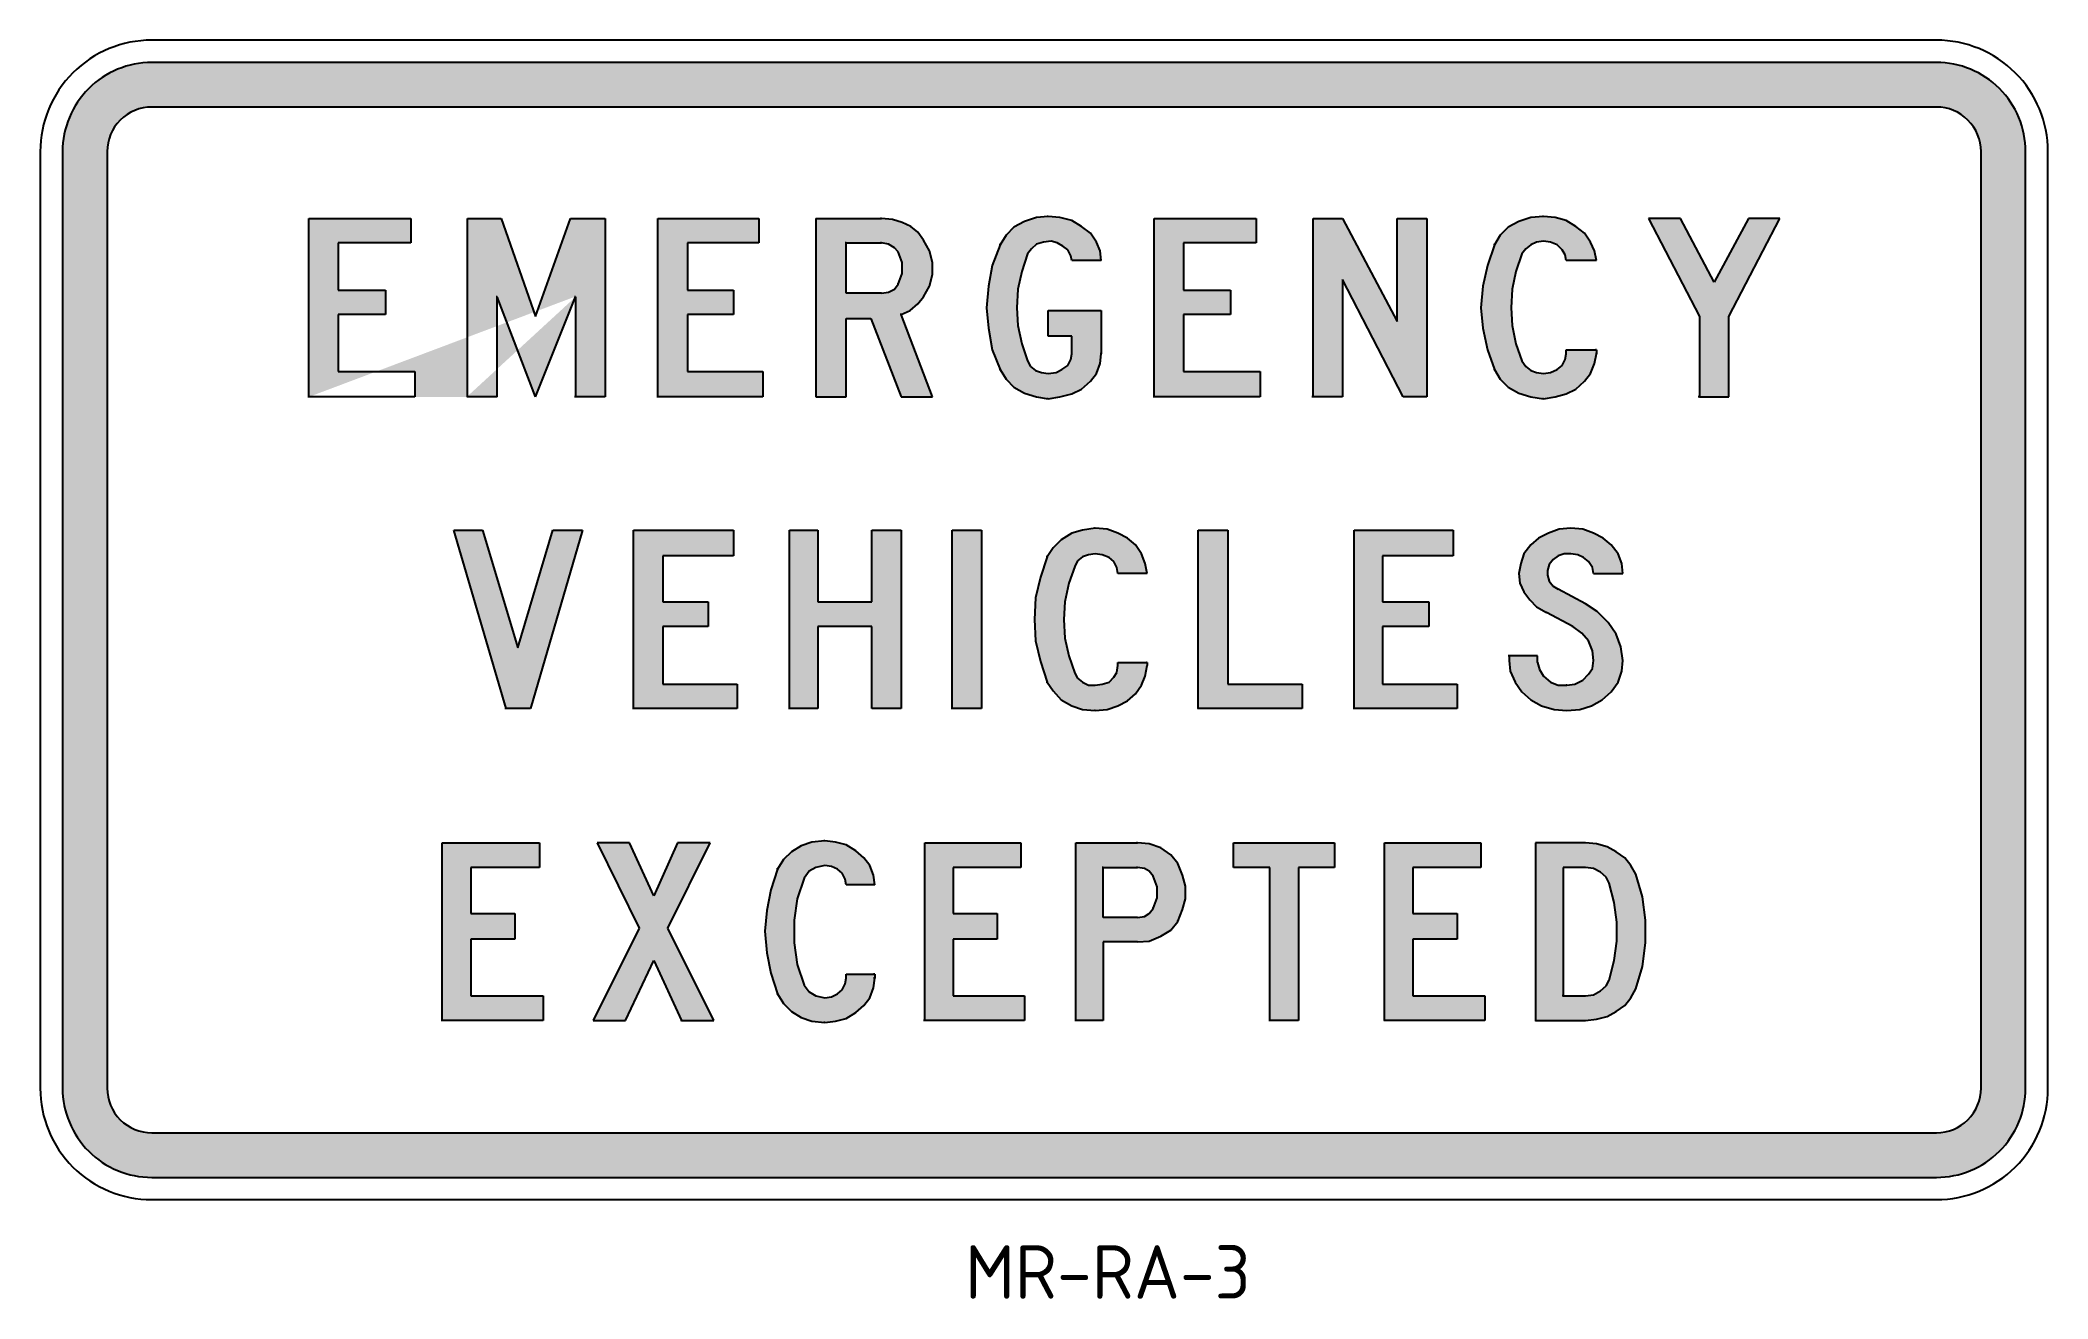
# Model space of a CAD drawing. Extents: x 209 to 321, y 149 to 219.
import ezdxf

# ---------------------------------------------------------------- set-up
doc = ezdxf.new("R2010")
doc.units = 0
doc.linetypes.add('CENTERX2', pattern=[101.6, 63.5, -12.7, 12.7, -12.7])
doc.layers.get('0').update_dxf_attribs({"linetype": 'CONTINUOUS'})
doc.layers.get('DEFPOINTS').update_dxf_attribs({"linetype": 'CONTINUOUS'})
doc.layers.add('L35', color=3, linetype='CONTINUOUS')
doc.layers.add('T25', color=1, linetype='CONTINUOUS')
doc.styles.add('ISO', font='iso3098b.shx')

msp = doc.modelspace()

# ---------------------------------------------------------------- hatches: boundary and pattern name
at = {"layer": 'T25', "linetype": 'CENTERX2'}
h = msp.add_hatch(color=256, dxfattribs=at)
edge = h.paths.add_edge_path()
edge.add_line((214.87, 155.47), (314.87, 155.47))
edge.add_arc((314.87, 160.47), 5, 270, 360)
edge.add_line((319.87, 160.47), (319.87, 212.97))
edge.add_arc((314.87, 212.97), 5, 0, 90)
edge.add_line((314.87, 217.97), (214.87, 217.97))
edge.add_arc((214.87, 212.97), 5, 90, 180)
edge.add_line((209.87, 212.97), (209.87, 160.47))
edge.add_arc((214.87, 160.47), 5, 180, 270)
edge = h.paths.add_edge_path(flags=16)
edge.add_line((214.87, 157.97), (314.87, 157.97))
edge.add_arc((314.87, 160.47), 2.5, 270, 360)
edge.add_line((317.37, 160.47), (317.37, 212.97))
edge.add_arc((314.87, 212.97), 2.5, 0, 90)
edge.add_line((314.87, 215.47), (214.87, 215.47))
edge.add_arc((214.87, 212.97), 2.5, 90, 180)
edge.add_line((212.37, 212.97), (212.37, 160.47))
edge.add_arc((214.87, 160.47), 2.5, 180, 270)
h = msp.add_hatch(color=256, dxfattribs=at)
h.paths.add_polyline_path([(257.8, 204.44), (258.12, 204.83), (258.45, 205.43), (258.62, 206.09), (258.62, 206.75), (258.45, 207.41), (258.12, 208.01), (257.8, 208.45), (257.41, 208.78), (256.92, 209), (256.37, 209.17), (255.76, 209.22), (255.71, 209.22), (252.08, 209.22), (252.08, 199.22), (253.78, 199.22), (253.78, 203.62), (255.16, 203.62), (256.86, 199.22), (258.62, 199.22), (256.86, 203.84), (257.36, 204.06)])
h.paths.add_polyline_path([(253.78, 205.04), (253.78, 207.85), (255.76, 207.85), (256.15, 207.79), (256.48, 207.57), (256.7, 207.35), (256.92, 206.75), (256.92, 206.14), (256.7, 205.54), (256.48, 205.26), (256.15, 205.1), (255.76, 205.04)], flags=16)
h.paths.add_polyline_path([(263.35, 204.22), (263.4, 205.26), (263.62, 206.25), (263.95, 207.24), (264.17, 207.52), (264.44, 207.79), (264.83, 207.9), (265.27, 207.96), (265.6, 207.85), (265.93, 207.68), (266.2, 207.46), (266.37, 207.13), (266.42, 206.86), (268.07, 206.86), (268.02, 207.41), (267.8, 207.9), (267.47, 208.4), (266.97, 208.78), (266.42, 209.11), (265.76, 209.28), (265.1, 209.33), (264.44, 209.28), (263.78, 209.06), (263.18, 208.73), (262.74, 208.29), (262.41, 207.74), (261.97, 206.58), (261.75, 205.43), (261.64, 204.22), (261.75, 203.07), (261.97, 201.86), (262.41, 200.76), (262.74, 200.21), (263.18, 199.77), (263.78, 199.44), (264.44, 199.22), (265.1, 199.11), (265.76, 199.22), (266.42, 199.39), (266.97, 199.66), (267.47, 200.1), (267.8, 200.54), (268.02, 201.09), (268.07, 201.64), (268.07, 204.06), (265.1, 204.06), (265.1, 202.63), (266.42, 202.63), (266.42, 201.64), (266.37, 201.31), (266.2, 200.98), (265.87, 200.76), (265.54, 200.59), (265.1, 200.54), (264.72, 200.59), (264.39, 200.7), (264.11, 200.92), (263.95, 201.25), (263.62, 202.19), (263.4, 203.23)])
h.paths.add_polyline_path([(291.09, 205.26), (291.31, 206.25), (291.64, 207.24), (291.86, 207.52), (292.14, 207.74), (292.47, 207.9), (292.85, 207.96), (293.24, 207.9), (293.62, 207.74), (293.9, 207.46), (294.06, 207.19), (294.12, 206.86), (295.82, 206.86), (295.71, 207.41), (295.49, 207.9), (295.16, 208.4), (294.67, 208.78), (294.12, 209.11), (293.51, 209.28), (292.85, 209.33), (292.14, 209.28), (291.48, 209.06), (290.87, 208.73), (290.43, 208.29), (290.1, 207.74), (289.72, 206.58), (289.45, 205.43), (289.34, 204.22), (289.45, 203.07), (289.72, 201.86), (290.1, 200.76), (290.43, 200.21), (290.87, 199.77), (291.48, 199.44), (292.14, 199.22), (292.85, 199.11), (293.51, 199.22), (294.12, 199.39), (294.67, 199.66), (295.16, 200.1), (295.49, 200.54), (295.71, 201.09), (295.82, 201.64), (295.82, 201.86), (295.76, 201.86), (294.12, 201.86), (294.12, 201.64), (294.06, 201.31), (293.9, 200.98), (293.62, 200.76), (293.24, 200.59), (292.85, 200.54), (292.47, 200.59), (292.14, 200.7), (291.86, 200.92), (291.64, 201.25), (291.31, 202.19), (291.09, 203.23), (291.04, 204.22)])
h.paths.add_polyline_path([(306.09, 209.22), (304.34, 209.22), (302.41, 205.65), (300.54, 209.22), (298.73, 209.22), (301.59, 203.73), (301.59, 199.22), (303.24, 199.22), (303.24, 203.73)])
h = msp.add_hatch(color=256, dxfattribs=at)
h.paths.add_polyline_path([(249.11, 199.22), (243.23, 199.22), (243.23, 209.22), (248.89, 209.22), (248.89, 207.85), (244.88, 207.85), (244.88, 205.21), (247.47, 205.21), (247.47, 203.84), (244.88, 203.84), (244.88, 200.65), (249.11, 200.65)])
h.paths.add_polyline_path([(234.22, 199.22), (232.57, 199.22), (232.57, 209.22), (234.44, 209.22), (236.37, 203.73), (238.34, 209.22), (240.27, 209.22), (240.27, 199.22), (238.62, 199.22), (238.62, 204.83), (236.37, 199.22), (234.22, 204.83)])
edge = h.paths.add_edge_path(flags=17)
edge.add_line((234.22, 204.83), (234.17, 204.83))
edge.add_line((234.22, 204.83), (234.17, 204.83))
edge = h.paths.add_edge_path(flags=17)
edge.add_line((238.62, 199.22), (238.56, 199.22))
edge.add_line((238.62, 199.22), (238.56, 199.22))
h.paths.add_polyline_path([(229.61, 199.22), (223.67, 199.22), (223.67, 209.22), (229.39, 209.22), (229.39, 207.85), (225.32, 207.85), (225.32, 205.21), (227.96, 205.21), (227.96, 203.84), (225.32, 203.84), (225.32, 200.65), (229.61, 200.65)])
edge = h.paths.add_edge_path()
edge.add_line((243.23, 199.22), (243.18, 199.22))
edge.add_line((232.57, 199.22), (232.52, 199.22))
edge.add_line((238.62, 204.83), (238.56, 204.83))
edge.add_line((223.67, 199.22), (223.62, 199.22))
h = msp.add_hatch(color=256, dxfattribs=at)
h.paths.add_polyline_path([(276.97, 199.22), (271.04, 199.22), (271.04, 209.22), (276.75, 209.22), (276.75, 207.85), (272.69, 207.85), (272.69, 205.21), (275.32, 205.21), (275.32, 203.84), (272.69, 203.84), (272.69, 200.65), (276.97, 200.65)])
edge = h.paths.add_edge_path()
edge.add_line((271.04, 199.22), (270.98, 199.22))
h = msp.add_hatch(color=256, dxfattribs=at)
h.paths.add_polyline_path([(281.59, 199.22), (279.94, 199.22), (279.94, 209.22), (281.59, 209.22), (284.66, 203.45), (284.66, 209.22), (286.31, 209.22), (286.31, 199.22), (284.99, 199.22), (281.59, 205.81)])
edge = h.paths.add_edge_path()
edge.add_line((279.94, 199.22), (279.88, 199.22))
h = msp.add_hatch(color=256, dxfattribs=at)
h.paths.add_polyline_path([(261.37, 181.75), (259.72, 181.75), (259.72, 191.75), (261.37, 191.75)])
h.paths.add_polyline_path([(252.19, 181.75), (250.6, 181.75), (250.6, 191.75), (252.19, 191.75), (252.19, 187.74), (255.21, 187.74), (255.21, 191.75), (256.86, 191.75), (256.86, 181.75), (255.21, 181.75), (255.21, 186.36), (252.19, 186.36)])
h.paths.add_polyline_path([(247.68, 181.75), (241.86, 181.75), (241.86, 191.75), (247.47, 191.75), (247.47, 190.32), (243.51, 190.32), (243.51, 187.74), (246.04, 187.74), (246.04, 186.36), (243.51, 186.36), (243.51, 183.12), (247.68, 183.12)])
h.paths.add_polyline_path([(236.09, 181.75), (234.72, 181.75), (231.8, 191.75), (233.4, 191.75), (235.38, 185.15), (237.35, 191.75), (239, 191.75)])
h.paths.add_polyline_path([(288.02, 181.75), (282.25, 181.75), (282.25, 191.75), (287.8, 191.75), (287.8, 190.32), (283.84, 190.32), (283.84, 187.74), (286.42, 187.74), (286.42, 186.36), (283.84, 186.36), (283.84, 183.12), (288.02, 183.12)])
h.paths.add_polyline_path([(279.33, 181.75), (273.51, 181.75), (273.51, 191.75), (275.16, 191.75), (275.16, 183.12), (279.33, 183.12)], flags=0)
h.paths.add_polyline_path([(279.33, 181.75), (273.51, 181.75), (273.51, 191.75), (275.16, 191.75), (275.16, 183.12), (279.33, 183.12)])
h.paths.add_polyline_path([(279.33, 181.75), (273.51, 181.75), (273.51, 191.75), (275.16, 191.75), (275.16, 183.12), (279.33, 183.12)], flags=16)
edge = h.paths.add_edge_path()
edge.add_line((259.72, 181.75), (259.66, 181.75))
edge.add_line((250.6, 181.75), (250.54, 181.75))
edge.add_line((241.86, 181.75), (241.81, 181.75))
edge.add_line((234.72, 181.75), (234.66, 181.75))
edge.add_line((282.25, 181.75), (282.19, 181.75))
edge.add_line((273.51, 181.75), (273.46, 181.75))
h = msp.add_hatch(color=256, dxfattribs=at)
h.paths.add_polyline_path([(266.04, 187.74), (266.26, 188.78), (266.59, 189.71), (266.75, 190.04), (267.03, 190.26), (267.36, 190.37), (267.74, 190.43), (268.13, 190.37), (268.51, 190.21), (268.78, 189.99), (268.95, 189.66), (269, 189.33), (270.65, 189.33), (270.54, 189.88), (270.32, 190.43), (269.99, 190.92), (269.55, 191.31), (269, 191.58), (268.4, 191.8), (267.74, 191.86), (267.03, 191.75), (266.42, 191.58), (265.82, 191.2), (265.38, 190.76), (265.05, 190.26), (264.66, 189.11), (264.39, 187.96), (264.33, 186.75), (264.39, 185.54), (264.66, 184.38), (265.05, 183.23), (265.38, 182.74), (265.82, 182.24), (266.42, 181.91), (267.03, 181.69), (267.74, 181.64), (268.4, 181.69), (269, 181.91), (269.55, 182.19), (269.99, 182.57), (270.32, 183.07), (270.54, 183.56), (270.65, 184.16), (270.65, 184.33), (270.6, 184.33), (269, 184.33), (269, 184.16), (268.95, 183.78), (268.78, 183.51), (268.51, 183.23), (268.13, 183.12), (267.74, 183.07), (267.36, 183.07), (267.03, 183.23), (266.75, 183.45), (266.59, 183.73), (266.26, 184.71), (266.04, 185.7), (265.98, 186.75)])
h.paths.add_polyline_path([(295.21, 187.63), (293.68, 188.45), (293.4, 188.62), (293.18, 188.89), (293.07, 189.22), (293.07, 189.49), (293.18, 189.82), (293.4, 190.1), (293.68, 190.32), (294.01, 190.43), (294.39, 190.43), (294.78, 190.37), (295.1, 190.21), (295.38, 189.99), (295.6, 189.66), (295.65, 189.33), (297.3, 189.33), (297.25, 189.88), (297.03, 190.43), (296.64, 190.92), (296.2, 191.31), (295.65, 191.58), (295.05, 191.8), (294.39, 191.86), (293.73, 191.8), (293.13, 191.58), (292.58, 191.31), (292.14, 190.92), (291.75, 190.43), (291.59, 189.88), (291.48, 189.33), (291.53, 188.78), (291.75, 188.29), (292.08, 187.85), (292.47, 187.46), (293.02, 187.13), (294.5, 186.36), (295, 185.98), (295.38, 185.54), (295.6, 184.99), (295.65, 184.44), (295.6, 184), (295.38, 183.67), (295.05, 183.34), (294.61, 183.12), (294.17, 183.07), (294.12, 183.07), (293.68, 183.07), (293.24, 183.23), (292.85, 183.56), (292.63, 183.94), (292.52, 184.33), (292.52, 184.71), (290.93, 184.71), (290.93, 184.44), (290.98, 183.84), (291.26, 183.23), (291.64, 182.68), (292.14, 182.24), (292.74, 181.91), (293.46, 181.69), (294.17, 181.64), (294.89, 181.69), (295.54, 181.91), (296.15, 182.24), (296.64, 182.68), (297.03, 183.23), (297.25, 183.84), (297.3, 184.44), (297.19, 185.21), (296.92, 185.92), (296.48, 186.58), (295.87, 187.19)])
h = msp.add_hatch(color=256, dxfattribs=at)
h.paths.add_polyline_path([(231.15, 164.27), (236.81, 164.27), (236.81, 165.65), (232.74, 165.65), (232.74, 168.83), (235.21, 168.83), (235.21, 170.26), (232.74, 170.26), (232.74, 172.85), (236.59, 172.85), (236.59, 174.22), (231.15, 174.22)])
h.paths.add_polyline_path([(243.78, 169.44), (246.15, 174.22), (244.33, 174.22), (243.01, 171.25), (241.64, 174.22), (239.83, 174.22), (242.19, 169.44), (239.61, 164.27), (241.42, 164.27), (243.01, 167.63), (244.55, 164.27), (246.37, 164.27)])
h.paths.add_polyline_path([(259.77, 168.83), (262.25, 168.83), (262.25, 170.26), (259.77, 170.26), (259.77, 172.85), (263.56, 172.85), (263.56, 174.22), (258.18, 174.22), (258.18, 164.27), (263.78, 164.27), (263.78, 165.65), (259.77, 165.65)])
h.paths.add_polyline_path([(279.12, 172.85), (281.15, 172.85), (281.15, 174.22), (275.49, 174.22), (275.49, 172.85), (277.52, 172.85), (277.52, 164.27), (279.12, 164.27)])
h.paths.add_polyline_path([(283.95, 164.27), (289.56, 164.27), (289.56, 165.65), (285.54, 165.65), (285.54, 168.83), (288.02, 168.83), (288.02, 170.26), (285.54, 170.26), (285.54, 172.85), (289.34, 172.85), (289.34, 174.22), (283.95, 174.22)])
h = msp.add_hatch(color=256, dxfattribs=at)
h.paths.add_polyline_path([(254.77, 173.39), (254.33, 173.78), (253.78, 174.11), (253.18, 174.27), (252.58, 174.33), (251.86, 174.27), (251.26, 174.05), (250.71, 173.72), (250.27, 173.29), (249.94, 172.74), (249.55, 171.58), (249.33, 170.43), (249.22, 169.27), (249.33, 168.06), (249.55, 166.91), (249.94, 165.76), (250.27, 165.21), (250.71, 164.77), (251.26, 164.44), (251.86, 164.22), (252.58, 164.16), (253.18, 164.22), (253.78, 164.38), (254.33, 164.71), (254.77, 165.1), (255.1, 165.54), (255.32, 166.09), (255.38, 166.64), (255.38, 166.86), (255.32, 166.86), (253.78, 166.86), (253.78, 166.64), (253.73, 166.31), (253.56, 165.98), (253.29, 165.76), (252.96, 165.59), (252.58, 165.54), (252.08, 165.65), (251.7, 165.87), (251.42, 166.25), (251.04, 167.41), (250.87, 168.61), (250.87, 169.88), (251.04, 171.09), (251.42, 172.24), (251.7, 172.63), (252.08, 172.85), (252.58, 172.96), (252.96, 172.9), (253.29, 172.74), (253.56, 172.52), (253.73, 172.19), (253.78, 171.86), (255.38, 171.86), (255.32, 172.41), (255.1, 172.96)])
h.paths.add_polyline_path([(271.97, 169.33), (272.36, 169.82), (272.63, 170.48), (272.8, 171.09), (272.8, 171.8), (272.63, 172.41), (272.36, 173.07), (271.97, 173.56), (271.42, 173.94), (270.76, 174.16), (270.1, 174.22), (270.05, 174.22), (266.64, 174.22), (266.64, 164.27), (268.18, 164.27), (268.18, 168.67), (270.1, 168.67), (270.76, 168.72), (271.42, 169)])
h.paths.add_polyline_path([(268.18, 170.04), (268.18, 172.85), (270.1, 172.85), (270.49, 172.79), (270.76, 172.63), (270.98, 172.35), (271.2, 171.75), (271.2, 171.14), (270.98, 170.54), (270.76, 170.26), (270.49, 170.1), (270.1, 170.04)], flags=16)
h.paths.add_polyline_path([(298.4, 171.2), (298.02, 172.46), (297.74, 172.96), (297.41, 173.39), (296.92, 173.72), (296.42, 174), (295.82, 174.16), (295.21, 174.22), (292.41, 174.22), (292.41, 164.27), (295.21, 164.27), (295.82, 164.33), (296.42, 164.49), (296.92, 164.77), (297.41, 165.1), (297.74, 165.54), (298.02, 166.03), (298.4, 167.3), (298.57, 168.61), (298.57, 169.88)])
h.paths.add_polyline_path([(293.95, 172.85), (295.21, 172.85), (295.65, 172.79), (296.04, 172.57), (296.37, 172.3), (296.53, 171.97), (296.81, 170.87), (296.97, 169.77), (296.97, 168.72), (296.81, 167.63), (296.53, 166.53), (296.37, 166.2), (296.04, 165.92), (295.65, 165.7), (295.21, 165.65), (293.95, 165.65)], flags=16)

# ---------------------------------------------------------------- linework, layer by layer
at = {"color": 1}
for p, q in [((264.44, 209.28), (263.78, 209.06)), ((265.1, 209.33), (264.44, 209.28)), ((265.1, 209.33), (265.05, 209.33)), ((265.76, 209.28), (265.1, 209.33)), ((266.42, 209.11), (265.76, 209.28)), ((292.14, 209.28), (291.48, 209.06)), ((292.85, 209.33), (292.14, 209.28)), ((292.85, 209.33), (292.8, 209.33)), ((293.51, 209.28), (292.85, 209.33)), ((294.12, 209.11), (293.51, 209.28)), ((223.67, 199.22), (223.67, 209.22)), ((223.67, 209.22), (229.39, 209.22)), ((229.39, 209.22), (229.39, 207.85)), ((232.57, 199.22), (232.57, 209.22)), ((232.57, 209.22), (234.44, 209.22)), ((234.44, 209.22), (236.37, 203.73)), ((236.37, 203.73), (238.34, 209.22)), ((238.34, 209.22), (240.27, 209.22)), ((240.27, 209.22), (240.27, 199.22)), ((243.23, 199.22), (243.23, 209.22)), ((243.23, 209.22), (248.89, 209.22)), ((248.89, 209.22), (248.89, 207.85)), ((252.08, 209.22), (252.08, 199.22)), ((252.08, 209.22), (255.76, 209.22)), ((255.76, 209.22), (255.71, 209.22)), ((255.76, 209.22), (255.71, 209.22)), ((256.37, 209.17), (255.76, 209.22)), ((256.92, 209), (256.37, 209.17)), ((257.41, 208.78), (256.92, 209)), ((257.8, 208.45), (257.41, 208.78)), ((258.12, 208.01), (257.8, 208.45)), ((262.74, 208.29), (262.41, 207.74)), ((263.18, 208.73), (262.74, 208.29)), ((263.78, 209.06), (263.18, 208.73)), ((266.97, 208.78), (266.42, 209.11)), ((267.47, 208.4), (266.97, 208.78)), ((267.8, 207.9), (267.47, 208.4)), ((271.04, 199.22), (271.04, 209.22)), ((271.04, 209.22), (276.75, 209.22)), ((276.75, 209.22), (276.75, 207.85)), ((279.94, 199.22), (279.94, 209.22)), ((279.94, 209.22), (281.59, 209.22)), ((281.59, 209.22), (284.66, 203.45)), ((284.66, 203.45), (284.66, 209.22)), ((284.66, 209.22), (286.31, 209.22)), ((286.31, 209.22), (286.31, 199.22)), ((290.43, 208.29), (290.1, 207.74)), ((290.87, 208.73), (290.43, 208.29)), ((291.48, 209.06), (290.87, 208.73)), ((294.67, 208.78), (294.12, 209.11)), ((295.16, 208.4), (294.67, 208.78)), ((295.49, 207.9), (295.16, 208.4)), ((300.54, 209.22), (298.73, 209.22)), ((298.73, 209.22), (301.59, 203.73)), ((302.41, 205.65), (300.54, 209.22)), ((304.34, 209.22), (302.41, 205.65)), ((303.24, 203.73), (306.09, 209.22)), ((306.09, 209.22), (304.34, 209.22)), ((229.39, 207.85), (225.32, 207.85)), ((225.32, 207.85), (225.32, 205.21)), ((248.89, 207.85), (244.88, 207.85)), ((244.88, 207.85), (244.88, 205.21)), ((253.78, 207.85), (253.73, 207.85)), ((253.78, 207.85), (255.76, 207.85)), ((253.78, 205.04), (253.78, 207.85)), ((255.76, 207.85), (255.71, 207.85)), ((255.76, 207.85), (255.71, 207.85)), ((256.15, 207.79), (255.76, 207.85)), ((256.48, 207.57), (256.15, 207.79)), ((256.7, 207.35), (256.48, 207.57)), ((256.7, 207.35), (256.64, 207.35)), ((256.92, 206.75), (256.7, 207.35)), ((258.12, 208.01), (258.07, 208.01)), ((258.45, 207.41), (258.12, 208.01)), ((258.62, 206.75), (258.45, 207.41)), ((262.41, 207.74), (261.97, 206.58)), ((262.41, 207.74), (262.36, 207.74)), ((263.95, 207.24), (263.62, 206.25)), ((264.17, 207.52), (263.95, 207.24)), ((264.44, 207.79), (264.17, 207.52)), ((264.83, 207.9), (264.44, 207.79)), ((265.27, 207.96), (264.83, 207.9)), ((265.6, 207.85), (265.27, 207.96)), ((265.93, 207.68), (265.6, 207.85)), ((266.2, 207.46), (265.93, 207.68)), ((266.37, 207.13), (266.2, 207.46)), ((266.42, 206.86), (266.37, 207.13)), ((268.02, 207.41), (267.8, 207.9)), ((268.07, 206.86), (268.02, 207.41)), ((276.75, 207.85), (272.69, 207.85)), ((272.69, 207.85), (272.69, 205.21)), ((290.1, 207.74), (289.72, 206.58)), ((290.1, 207.74), (290.05, 207.74)), ((291.64, 207.24), (291.31, 206.25)), ((291.86, 207.52), (291.64, 207.24)), ((292.14, 207.74), (291.86, 207.52)), ((292.47, 207.9), (292.14, 207.74)), ((292.85, 207.96), (292.47, 207.9)), ((293.24, 207.9), (292.85, 207.96)), ((293.62, 207.74), (293.24, 207.9)), ((293.9, 207.46), (293.62, 207.74)), ((294.06, 207.19), (293.9, 207.46)), ((294.12, 206.86), (294.06, 207.19)), ((295.71, 207.41), (295.49, 207.9)), ((295.82, 206.86), (295.71, 207.41)), ((256.7, 205.54), (256.92, 206.14)), ((256.92, 206.14), (256.92, 206.75)), ((258.45, 205.43), (258.62, 206.09)), ((258.62, 206.09), (258.62, 206.75)), ((261.97, 206.58), (261.75, 205.43)), ((263.62, 206.25), (263.4, 205.26)), ((268.07, 206.86), (266.42, 206.86)), ((289.72, 206.58), (289.45, 205.43)), ((291.31, 206.25), (291.09, 205.26)), ((295.82, 206.86), (294.12, 206.86)), ((225.32, 205.21), (227.96, 205.21)), ((227.96, 205.21), (227.96, 203.84)), ((234.22, 204.83), (234.17, 204.83)), ((234.22, 204.83), (234.17, 204.83)), ((236.37, 199.22), (234.22, 204.83)), ((234.22, 199.22), (234.22, 204.83)), ((236.37, 199.22), (238.62, 204.83)), ((238.62, 204.83), (238.56, 204.83)), ((238.62, 204.83), (238.62, 199.22)), ((244.88, 205.21), (247.47, 205.21)), ((247.47, 205.21), (247.47, 203.84)), ((255.76, 205.04), (253.78, 205.04)), ((255.76, 205.04), (256.15, 205.1)), ((256.15, 205.1), (256.48, 205.26)), ((256.48, 205.26), (256.7, 205.54)), ((256.7, 205.54), (256.64, 205.54)), ((257.8, 204.44), (258.12, 204.83)), ((258.12, 204.83), (258.07, 204.83)), ((258.12, 204.83), (258.45, 205.43)), ((261.75, 205.43), (261.64, 204.22)), ((263.4, 205.26), (263.35, 204.22)), ((272.69, 205.21), (275.32, 205.21)), ((275.32, 205.21), (275.32, 203.84)), ((284.99, 199.22), (281.59, 205.81)), ((281.59, 205.81), (281.59, 199.22)), ((289.45, 205.43), (289.34, 204.22)), ((291.09, 205.26), (291.04, 204.22)), ((227.96, 203.84), (225.32, 203.84)), ((225.32, 203.84), (225.32, 200.65)), ((247.47, 203.84), (244.88, 203.84)), ((244.88, 203.84), (244.88, 200.65)), ((256.86, 203.84), (256.81, 203.84)), ((256.86, 203.84), (257.36, 204.06)), ((258.62, 199.22), (256.86, 203.84)), ((257.36, 204.06), (257.8, 204.44)), ((261.64, 204.22), (261.75, 203.07)), ((263.35, 204.22), (263.4, 203.23)), ((265.1, 202.63), (265.1, 204.06)), ((265.1, 204.06), (268.07, 204.06)), ((268.07, 204.06), (268.07, 201.64)), ((275.32, 203.84), (272.69, 203.84)), ((272.69, 203.84), (272.69, 200.65)), ((289.34, 204.22), (289.45, 203.07)), ((291.04, 204.22), (291.09, 203.23)), ((301.59, 203.73), (301.59, 199.22)), ((303.24, 199.22), (303.24, 203.73)), ((253.78, 199.22), (253.78, 203.62)), ((253.78, 203.62), (255.16, 203.62)), ((255.16, 203.62), (256.86, 199.22)), ((261.75, 203.07), (261.97, 201.86)), ((263.4, 203.23), (263.62, 202.19)), ((266.42, 202.63), (265.1, 202.63)), ((266.42, 201.64), (266.42, 202.63)), ((289.45, 203.07), (289.72, 201.86)), ((291.09, 203.23), (291.31, 202.19)), ((261.97, 201.86), (262.41, 200.76)), ((263.62, 202.19), (263.95, 201.25)), ((266.37, 201.31), (266.42, 201.64)), ((266.42, 201.64), (266.37, 201.64)), ((268.07, 201.64), (268.02, 201.64)), ((268.02, 201.09), (268.07, 201.64)), ((268.07, 201.64), (268.02, 201.64)), ((289.72, 201.86), (290.1, 200.76)), ((291.31, 202.19), (291.64, 201.25)), ((294.06, 201.31), (294.12, 201.64)), ((294.12, 201.64), (294.12, 201.86)), ((294.12, 201.86), (295.82, 201.86)), ((295.71, 201.09), (295.82, 201.64)), ((295.82, 201.86), (295.76, 201.86)), ((295.82, 201.64), (295.76, 201.64)), ((295.82, 201.64), (295.76, 201.64)), ((295.82, 201.86), (295.82, 201.64)), ((225.32, 200.65), (229.61, 200.65)), ((229.61, 200.65), (229.61, 199.22)), ((244.88, 200.65), (249.11, 200.65)), ((249.11, 200.65), (249.11, 199.22)), ((262.41, 200.76), (262.36, 200.76)), ((262.41, 200.76), (262.74, 200.21)), ((263.95, 201.25), (264.11, 200.92)), ((264.11, 200.92), (264.39, 200.7)), ((264.39, 200.7), (264.72, 200.59)), ((264.72, 200.59), (265.1, 200.54)), ((265.1, 200.54), (265.54, 200.59)), ((265.54, 200.59), (265.87, 200.76)), ((265.87, 200.76), (266.2, 200.98)), ((266.2, 200.98), (266.37, 201.31)), ((267.47, 200.1), (267.8, 200.54)), ((267.8, 200.54), (268.02, 201.09)), ((272.69, 200.65), (276.97, 200.65)), ((276.97, 200.65), (276.97, 199.22)), ((290.1, 200.76), (290.05, 200.76)), ((290.1, 200.76), (290.43, 200.21)), ((291.64, 201.25), (291.86, 200.92)), ((291.86, 200.92), (292.14, 200.7)), ((292.14, 200.7), (292.47, 200.59)), ((292.47, 200.59), (292.85, 200.54)), ((292.85, 200.54), (293.24, 200.59)), ((293.24, 200.59), (293.62, 200.76)), ((293.62, 200.76), (293.9, 200.98)), ((293.9, 200.98), (294.06, 201.31)), ((295.16, 200.1), (295.49, 200.54)), ((295.49, 200.54), (295.71, 201.09)), ((223.67, 199.22), (223.62, 199.22)), ((229.61, 199.22), (223.67, 199.22)), ((232.57, 199.22), (232.52, 199.22)), ((234.22, 199.22), (232.57, 199.22)), ((238.62, 199.22), (238.56, 199.22)), ((238.62, 199.22), (238.56, 199.22)), ((240.27, 199.22), (238.62, 199.22)), ((243.23, 199.22), (243.18, 199.22)), ((249.11, 199.22), (243.23, 199.22)), ((252.08, 199.22), (253.78, 199.22)), ((256.86, 199.22), (258.62, 199.22)), ((262.74, 200.21), (263.18, 199.77)), ((263.18, 199.77), (263.78, 199.44)), ((263.78, 199.44), (264.44, 199.22)), ((264.44, 199.22), (265.1, 199.11)), ((265.1, 199.11), (265.76, 199.22)), ((265.76, 199.22), (266.42, 199.39)), ((266.42, 199.39), (266.97, 199.66)), ((266.97, 199.66), (267.47, 200.1)), ((271.04, 199.22), (270.98, 199.22)), ((276.97, 199.22), (271.04, 199.22)), ((279.94, 199.22), (279.88, 199.22)), ((281.59, 199.22), (279.94, 199.22)), ((286.31, 199.22), (284.99, 199.22)), ((290.43, 200.21), (290.87, 199.77)), ((290.87, 199.77), (291.48, 199.44)), ((291.48, 199.44), (292.14, 199.22)), ((292.14, 199.22), (292.85, 199.11)), ((292.85, 199.11), (293.51, 199.22)), ((293.51, 199.22), (294.12, 199.39)), ((294.12, 199.39), (294.67, 199.66)), ((294.67, 199.66), (295.16, 200.1)), ((301.59, 199.22), (301.53, 199.22)), ((301.59, 199.22), (303.24, 199.22)), ((265.1, 199.11), (265.05, 199.11)), ((292.85, 199.11), (292.8, 199.11)), ((234.72, 181.75), (231.8, 191.75)), ((231.8, 191.75), (233.4, 191.75)), ((233.4, 191.75), (235.38, 185.15)), ((235.38, 185.15), (237.35, 191.75)), ((239, 191.75), (236.09, 181.75)), ((237.35, 191.75), (239, 191.75)), ((241.86, 181.75), (241.86, 191.75)), ((241.86, 191.75), (247.47, 191.75)), ((247.47, 191.75), (247.47, 190.32)), ((250.6, 181.75), (250.6, 191.75)), ((250.6, 191.75), (252.19, 191.75)), ((252.19, 191.75), (252.19, 187.74)), ((255.21, 187.74), (255.21, 191.75)), ((255.21, 191.75), (256.86, 191.75)), ((256.86, 191.75), (256.86, 181.75)), ((259.72, 181.75), (259.72, 191.75)), ((259.72, 191.75), (261.37, 191.75)), ((261.37, 191.75), (261.37, 181.75)), ((266.42, 191.58), (265.82, 191.2)), ((267.03, 191.75), (266.42, 191.58)), ((267.74, 191.86), (267.03, 191.75)), ((267.74, 191.86), (267.69, 191.86)), ((268.4, 191.8), (267.74, 191.86)), ((269, 191.58), (268.4, 191.8)), ((269.55, 191.31), (269, 191.58)), ((269.99, 190.92), (269.55, 191.31)), ((273.51, 181.75), (273.51, 191.75)), ((273.51, 191.75), (275.16, 191.75)), ((275.16, 191.75), (275.16, 183.12)), ((282.25, 181.75), (282.25, 191.75)), ((282.25, 191.75), (287.8, 191.75)), ((287.8, 191.75), (287.8, 190.32)), ((292.58, 191.31), (292.14, 190.92)), ((293.13, 191.58), (292.58, 191.31)), ((293.73, 191.8), (293.13, 191.58)), ((294.39, 191.86), (293.73, 191.8)), ((295.05, 191.8), (294.39, 191.86)), ((295.65, 191.58), (295.05, 191.8)), ((296.2, 191.31), (295.65, 191.58)), ((296.64, 190.92), (296.2, 191.31)), ((247.47, 190.32), (243.51, 190.32)), ((243.51, 190.32), (243.51, 187.74)), ((265.05, 190.26), (264.66, 189.11)), ((265.05, 190.26), (264.99, 190.26)), ((265.38, 190.76), (265.05, 190.26)), ((265.82, 191.2), (265.38, 190.76)), ((267.03, 190.26), (266.75, 190.04)), ((267.36, 190.37), (267.03, 190.26)), ((267.74, 190.43), (267.36, 190.37)), ((268.13, 190.37), (267.74, 190.43)), ((268.51, 190.21), (268.13, 190.37)), ((268.78, 189.99), (268.51, 190.21)), ((270.32, 190.43), (269.99, 190.92)), ((270.54, 189.88), (270.32, 190.43)), ((287.8, 190.32), (283.84, 190.32)), ((283.84, 190.32), (283.84, 187.74)), ((291.75, 190.43), (291.59, 189.88)), ((292.14, 190.92), (291.75, 190.43)), ((293.68, 190.32), (293.4, 190.1)), ((294.01, 190.43), (293.68, 190.32)), ((294.39, 190.43), (294.01, 190.43)), ((294.39, 190.43), (294.34, 190.43)), ((294.78, 190.37), (294.39, 190.43)), ((295.1, 190.21), (294.78, 190.37)), ((295.38, 189.99), (295.1, 190.21)), ((297.03, 190.43), (296.64, 190.92)), ((297.25, 189.88), (297.03, 190.43)), ((264.66, 189.11), (264.39, 187.96)), ((266.59, 189.71), (266.26, 188.78)), ((266.75, 190.04), (266.59, 189.71)), ((268.95, 189.66), (268.78, 189.99)), ((269, 189.33), (268.95, 189.66)), ((270.65, 189.33), (269, 189.33)), ((270.65, 189.33), (270.54, 189.88)), ((291.59, 189.88), (291.48, 189.33)), ((291.48, 189.33), (291.53, 188.78)), ((293.18, 189.82), (293.07, 189.49)), ((293.07, 189.49), (293.07, 189.22)), ((293.07, 189.22), (293.18, 188.89)), ((293.4, 190.1), (293.18, 189.82)), ((295.6, 189.66), (295.38, 189.99)), ((295.65, 189.33), (295.6, 189.66)), ((295.65, 189.33), (297.3, 189.33)), ((297.3, 189.33), (297.25, 189.88)), ((264.39, 187.96), (264.33, 186.75)), ((266.26, 188.78), (266.04, 187.74)), ((291.53, 188.78), (291.75, 188.29)), ((291.75, 188.29), (292.08, 187.85)), ((293.18, 188.89), (293.4, 188.62)), ((293.4, 188.62), (293.68, 188.45)), ((293.68, 188.45), (293.62, 188.45)), ((293.68, 188.45), (293.62, 188.45)), ((295.21, 187.63), (293.68, 188.45)), ((243.51, 187.74), (246.04, 187.74)), ((246.04, 187.74), (246.04, 186.36)), ((252.19, 187.74), (255.21, 187.74)), ((266.04, 187.74), (265.98, 186.75)), ((283.84, 187.74), (286.42, 187.74)), ((286.42, 187.74), (286.42, 186.36)), ((292.08, 187.85), (292.47, 187.46)), ((292.47, 187.46), (293.02, 187.13)), ((293.02, 187.13), (292.96, 187.13)), ((293.02, 187.13), (292.96, 187.13)), ((294.5, 186.36), (293.02, 187.13)), ((295.87, 187.19), (295.21, 187.63)), ((296.48, 186.58), (295.87, 187.19)), ((246.04, 186.36), (243.51, 186.36)), ((243.51, 186.36), (243.51, 183.12)), ((255.21, 186.36), (252.19, 186.36)), ((252.19, 186.36), (252.19, 181.75)), ((255.21, 181.75), (255.21, 186.36)), ((264.33, 186.75), (264.39, 185.54)), ((265.98, 186.75), (266.04, 185.7)), ((266.04, 185.7), (266.26, 184.71)), ((286.42, 186.36), (283.84, 186.36)), ((283.84, 186.36), (283.84, 183.12)), ((294.5, 186.36), (294.45, 186.36)), ((295, 185.98), (294.5, 186.36)), ((295.38, 185.54), (295, 185.98)), ((296.92, 185.92), (296.48, 186.58)), ((297.19, 185.21), (296.92, 185.92)), ((264.39, 185.54), (264.66, 184.38)), ((266.26, 184.71), (266.59, 183.73)), ((290.93, 184.71), (290.87, 184.71)), ((290.93, 184.71), (290.93, 184.44)), ((292.52, 184.71), (290.93, 184.71)), ((292.52, 184.33), (292.52, 184.71)), ((295.6, 184.99), (295.38, 185.54)), ((295.65, 184.44), (295.6, 184.99)), ((297.3, 184.44), (297.19, 185.21)), ((264.66, 184.38), (265.05, 183.23)), ((266.59, 183.73), (266.75, 183.45)), ((266.75, 183.45), (267.03, 183.23)), ((268.51, 183.23), (268.78, 183.51)), ((268.78, 183.51), (268.95, 183.78)), ((268.95, 183.78), (269, 184.16)), ((269, 184.16), (269, 184.33)), ((269, 184.33), (270.65, 184.33)), ((270.32, 183.07), (270.54, 183.56)), ((270.54, 183.56), (270.65, 184.16)), ((270.65, 184.33), (270.6, 184.33)), ((270.65, 184.16), (270.6, 184.16)), ((270.65, 184.16), (270.6, 184.16)), ((270.65, 184.33), (270.65, 184.16)), ((290.93, 184.44), (290.98, 183.84)), ((290.98, 183.84), (291.26, 183.23)), ((292.52, 184.33), (292.63, 183.94)), ((292.63, 183.94), (292.85, 183.56)), ((292.85, 183.56), (293.24, 183.23)), ((295.05, 183.34), (295.38, 183.67)), ((295.38, 183.67), (295.6, 184)), ((295.6, 184), (295.65, 184.44)), ((295.65, 184.44), (295.6, 184.44)), ((297.03, 183.23), (297.25, 183.84)), ((297.25, 183.84), (297.3, 184.44)), ((243.51, 183.12), (247.68, 183.12)), ((247.68, 183.12), (247.68, 181.75)), ((265.05, 183.23), (264.99, 183.23)), ((265.05, 183.23), (265.38, 182.74)), ((265.38, 182.74), (265.82, 182.24)), ((267.03, 183.23), (267.36, 183.07)), ((267.36, 183.07), (267.74, 183.07)), ((267.74, 183.07), (268.13, 183.12)), ((268.13, 183.12), (268.51, 183.23)), ((269.55, 182.19), (269.99, 182.57)), ((269.99, 182.57), (270.32, 183.07)), ((275.16, 183.12), (279.33, 183.12)), ((279.33, 183.12), (279.33, 181.75)), ((283.84, 183.12), (288.02, 183.12)), ((288.02, 183.12), (288.02, 181.75)), ((291.26, 183.23), (291.64, 182.68)), ((291.64, 182.68), (292.14, 182.24)), ((293.24, 183.23), (293.68, 183.07)), ((293.68, 183.07), (294.17, 183.07)), ((294.17, 183.07), (294.12, 183.07)), ((294.17, 183.07), (294.61, 183.12)), ((294.61, 183.12), (295.05, 183.34)), ((296.15, 182.24), (296.64, 182.68)), ((296.64, 182.68), (297.03, 183.23)), ((234.72, 181.75), (234.66, 181.75)), ((236.09, 181.75), (234.72, 181.75)), ((241.86, 181.75), (241.81, 181.75)), ((247.68, 181.75), (241.86, 181.75)), ((250.6, 181.75), (250.54, 181.75)), ((252.19, 181.75), (250.6, 181.75)), ((256.86, 181.75), (255.21, 181.75)), ((259.72, 181.75), (259.66, 181.75)), ((261.37, 181.75), (259.72, 181.75)), ((265.82, 182.24), (266.42, 181.91)), ((266.42, 181.91), (267.03, 181.69)), ((267.03, 181.69), (267.74, 181.64)), ((267.74, 181.64), (267.69, 181.64)), ((267.74, 181.64), (268.4, 181.69)), ((268.4, 181.69), (269, 181.91)), ((269, 181.91), (269.55, 182.19)), ((273.51, 181.75), (273.46, 181.75)), ((279.33, 181.75), (273.51, 181.75)), ((282.25, 181.75), (282.19, 181.75)), ((288.02, 181.75), (282.25, 181.75)), ((292.14, 182.24), (292.74, 181.91)), ((292.74, 181.91), (293.46, 181.69)), ((293.46, 181.69), (294.17, 181.64)), ((294.17, 181.64), (294.89, 181.69)), ((294.89, 181.69), (295.54, 181.91)), ((295.54, 181.91), (296.15, 182.24)), ((231.15, 164.27), (231.15, 174.22)), ((231.15, 174.22), (236.59, 174.22)), ((236.59, 174.22), (236.59, 172.85)), ((241.64, 174.22), (239.83, 174.22)), ((239.83, 174.22), (242.19, 169.44)), ((243.01, 171.25), (241.64, 174.22)), ((244.33, 174.22), (243.01, 171.25)), ((243.78, 169.44), (246.15, 174.22)), ((246.15, 174.22), (244.33, 174.22)), ((250.27, 173.29), (249.94, 172.74)), ((250.71, 173.72), (250.27, 173.29)), ((251.26, 174.05), (250.71, 173.72)), ((251.86, 174.27), (251.26, 174.05)), ((252.58, 174.33), (251.86, 174.27)), ((252.58, 174.33), (252.52, 174.33)), ((253.18, 174.27), (252.58, 174.33)), ((253.78, 174.11), (253.18, 174.27)), ((254.33, 173.78), (253.78, 174.11)), ((254.77, 173.39), (254.33, 173.78)), ((255.1, 172.96), (254.77, 173.39)), ((258.18, 164.27), (258.18, 174.22)), ((258.18, 174.22), (263.56, 174.22)), ((263.56, 174.22), (263.56, 172.85)), ((266.64, 164.27), (266.64, 174.22)), ((266.64, 174.22), (270.1, 174.22)), ((270.1, 174.22), (270.05, 174.22)), ((270.1, 174.22), (270.05, 174.22)), ((270.76, 174.16), (270.1, 174.22)), ((271.42, 173.94), (270.76, 174.16)), ((271.97, 173.56), (271.42, 173.94)), ((272.36, 173.07), (271.97, 173.56)), ((275.49, 172.85), (275.49, 174.22)), ((275.49, 174.22), (281.15, 174.22)), ((281.15, 174.22), (281.15, 172.85)), ((283.95, 164.27), (283.95, 174.22)), ((283.95, 174.22), (289.34, 174.22)), ((289.34, 174.22), (289.34, 172.85)), ((295.21, 174.22), (292.41, 174.22)), ((292.41, 174.22), (292.41, 164.27)), ((295.82, 174.16), (295.21, 174.22)), ((296.42, 174), (295.82, 174.16)), ((296.92, 173.72), (296.42, 174)), ((297.41, 173.39), (296.92, 173.72)), ((297.74, 172.96), (297.41, 173.39)), ((236.59, 172.85), (232.74, 172.85)), ((232.74, 172.85), (232.74, 170.26)), ((249.94, 172.74), (249.55, 171.58)), ((249.94, 172.74), (249.88, 172.74)), ((251.42, 172.24), (251.04, 171.09)), ((251.7, 172.63), (251.42, 172.24)), ((252.08, 172.85), (251.7, 172.63)), ((252.58, 172.96), (252.08, 172.85)), ((252.96, 172.9), (252.58, 172.96)), ((253.29, 172.74), (252.96, 172.9)), ((253.56, 172.52), (253.29, 172.74)), ((253.73, 172.19), (253.56, 172.52)), ((253.78, 171.86), (253.73, 172.19)), ((255.32, 172.41), (255.1, 172.96)), ((255.38, 171.86), (255.32, 172.41)), ((263.56, 172.85), (259.77, 172.85)), ((259.77, 172.85), (259.77, 170.26)), ((268.18, 172.85), (268.13, 172.85)), ((268.18, 172.85), (270.1, 172.85)), ((268.18, 170.04), (268.18, 172.85)), ((270.1, 172.85), (270.05, 172.85)), ((270.1, 172.85), (270.05, 172.85)), ((270.49, 172.79), (270.1, 172.85)), ((270.76, 172.63), (270.49, 172.79)), ((270.98, 172.35), (270.76, 172.63)), ((270.98, 172.35), (270.93, 172.35)), ((271.2, 171.75), (270.98, 172.35)), ((272.36, 173.07), (272.3, 173.07)), ((272.63, 172.41), (272.36, 173.07)), ((272.8, 171.8), (272.63, 172.41)), ((277.52, 172.85), (275.49, 172.85)), ((277.52, 164.27), (277.52, 172.85)), ((281.15, 172.85), (279.12, 172.85)), ((279.12, 172.85), (279.12, 164.27)), ((289.34, 172.85), (285.54, 172.85)), ((285.54, 172.85), (285.54, 170.26)), ((295.21, 172.85), (293.95, 172.85)), ((293.95, 172.85), (293.95, 165.65)), ((295.65, 172.79), (295.21, 172.85)), ((296.04, 172.57), (295.65, 172.79)), ((296.37, 172.3), (296.04, 172.57)), ((296.53, 171.97), (296.37, 172.3)), ((298.02, 172.46), (297.74, 172.96)), ((298.4, 171.2), (298.02, 172.46)), ((249.55, 171.58), (249.33, 170.43)), ((251.04, 171.09), (250.87, 169.88)), ((255.38, 171.86), (253.78, 171.86)), ((270.98, 170.54), (271.2, 171.14)), ((271.2, 171.14), (271.2, 171.75)), ((272.63, 170.48), (272.8, 171.09)), ((272.8, 171.09), (272.8, 171.8)), ((296.81, 170.87), (296.53, 171.97)), ((298.57, 169.88), (298.4, 171.2)), ((232.74, 170.26), (235.21, 170.26)), ((235.21, 170.26), (235.21, 168.83)), ((249.33, 170.43), (249.22, 169.27)), ((250.87, 169.88), (250.87, 168.61)), ((259.77, 170.26), (262.25, 170.26)), ((262.25, 170.26), (262.25, 168.83)), ((270.1, 170.04), (268.18, 170.04)), ((270.1, 170.04), (270.49, 170.1)), ((270.49, 170.1), (270.76, 170.26)), ((270.76, 170.26), (270.98, 170.54)), ((270.98, 170.54), (270.93, 170.54)), ((272.36, 169.82), (272.63, 170.48)), ((285.54, 170.26), (288.02, 170.26)), ((288.02, 170.26), (288.02, 168.83)), ((296.97, 169.77), (296.81, 170.87)), ((298.57, 168.61), (298.57, 169.88)), ((235.21, 168.83), (232.74, 168.83)), ((232.74, 168.83), (232.74, 165.65)), ((242.19, 169.44), (239.61, 164.27)), ((246.37, 164.27), (243.78, 169.44)), ((249.22, 169.27), (249.33, 168.06)), ((262.25, 168.83), (259.77, 168.83)), ((259.77, 168.83), (259.77, 165.65)), ((270.76, 168.72), (271.42, 169)), ((271.42, 169), (271.97, 169.33)), ((271.97, 169.33), (272.36, 169.82)), ((272.36, 169.82), (272.3, 169.82)), ((288.02, 168.83), (285.54, 168.83)), ((285.54, 168.83), (285.54, 165.65)), ((296.97, 168.72), (296.97, 169.77)), ((241.42, 164.27), (243.01, 167.63)), ((243.01, 167.63), (244.55, 164.27)), ((249.33, 168.06), (249.55, 166.91)), ((250.87, 168.61), (251.04, 167.41)), ((270.1, 168.67), (268.18, 168.67)), ((268.18, 168.67), (268.18, 164.27)), ((270.1, 168.67), (270.76, 168.72)), ((296.53, 166.53), (296.81, 167.63)), ((296.81, 167.63), (296.97, 168.72)), ((298.4, 167.3), (298.57, 168.61)), ((249.55, 166.91), (249.94, 165.76)), ((251.04, 167.41), (251.42, 166.25)), ((253.73, 166.31), (253.78, 166.64)), ((253.78, 166.64), (253.78, 166.86)), ((253.78, 166.86), (255.38, 166.86)), ((255.38, 166.86), (255.32, 166.86)), ((255.38, 166.64), (255.32, 166.64)), ((255.32, 166.09), (255.38, 166.64)), ((255.38, 166.64), (255.32, 166.64)), ((255.38, 166.86), (255.38, 166.64)), ((296.37, 166.2), (296.53, 166.53)), ((298.02, 166.03), (298.4, 167.3)), ((232.74, 165.65), (236.81, 165.65)), ((236.81, 165.65), (236.81, 164.27)), ((249.94, 165.76), (249.88, 165.76)), ((249.94, 165.76), (250.27, 165.21)), ((251.42, 166.25), (251.7, 165.87)), ((251.7, 165.87), (252.08, 165.65)), ((252.08, 165.65), (252.58, 165.54)), ((252.58, 165.54), (252.96, 165.59)), ((252.96, 165.59), (253.29, 165.76)), ((253.29, 165.76), (253.56, 165.98)), ((253.56, 165.98), (253.73, 166.31)), ((254.77, 165.1), (255.1, 165.54)), ((255.1, 165.54), (255.32, 166.09)), ((259.77, 165.65), (263.78, 165.65)), ((263.78, 165.65), (263.78, 164.27)), ((285.54, 165.65), (289.56, 165.65)), ((289.56, 165.65), (289.56, 164.27)), ((293.95, 165.65), (293.9, 165.65)), ((293.95, 165.65), (295.21, 165.65)), ((295.21, 165.65), (295.65, 165.7)), ((295.65, 165.7), (296.04, 165.92)), ((296.04, 165.92), (296.37, 166.2)), ((297.41, 165.1), (297.74, 165.54)), ((297.74, 165.54), (298.02, 166.03)), ((231.15, 164.27), (231.09, 164.27)), ((236.81, 164.27), (231.15, 164.27)), ((239.61, 164.27), (241.42, 164.27)), ((244.55, 164.27), (244.5, 164.27)), ((244.55, 164.27), (246.37, 164.27)), ((250.27, 165.21), (250.71, 164.77)), ((250.71, 164.77), (251.26, 164.44)), ((251.26, 164.44), (251.86, 164.22)), ((253.18, 164.22), (253.78, 164.38)), ((253.78, 164.38), (254.33, 164.71)), ((254.33, 164.71), (254.77, 165.1)), ((258.18, 164.27), (258.12, 164.27)), ((263.78, 164.27), (258.18, 164.27)), ((266.64, 164.27), (266.59, 164.27)), ((268.18, 164.27), (266.64, 164.27)), ((277.52, 164.27), (277.47, 164.27)), ((279.12, 164.27), (277.52, 164.27)), ((283.95, 164.27), (283.9, 164.27)), ((289.56, 164.27), (283.95, 164.27)), ((292.41, 164.27), (292.36, 164.27)), ((292.41, 164.27), (295.21, 164.27)), ((295.21, 164.27), (295.82, 164.33)), ((295.82, 164.33), (296.42, 164.49)), ((296.42, 164.49), (296.92, 164.77)), ((296.92, 164.77), (297.41, 165.1)), ((251.86, 164.22), (252.58, 164.16)), ((252.58, 164.16), (252.52, 164.16)), ((252.58, 164.16), (253.18, 164.22))]:
    msp.add_line(p, q, dxfattribs=at)
at = {"layer": 'DEFPOINTS', "color": 0, "linetype": 'ByBlock'}
msp.add_point((218.23, 154.22), dxfattribs=at)
at = {"layer": 'L35'}
for points in [[(214.87, 154.22), (314.87, 154.22, 0.414214), (321.12, 160.47), (321.12, 212.97, 0.414214), (314.87, 219.22), (214.87, 219.22, 0.414214), (208.62, 212.97), (208.62, 160.47, 0.414214)], [(214.87, 155.47), (314.87, 155.47, 0.414214), (319.87, 160.47), (319.87, 212.97, 0.414214), (314.87, 217.97), (214.87, 217.97, 0.414214), (209.87, 212.97), (209.87, 160.47, 0.414214)], [(214.87, 157.97), (314.87, 157.97, 0.414214), (317.37, 160.47), (317.37, 212.97, 0.414214), (314.87, 215.47), (214.87, 215.47, 0.414214), (212.37, 212.97), (212.37, 160.47, 0.414214)]]:
    msp.add_lwpolyline(points, format="xyb", close=True, dxfattribs=at)

# ---------------------------------------------------------------- texts
at = {"layer": 'T25', "color": 3, "style": 'ISO'}
msp.add_text('MR-RA-3', height=3, dxfattribs=at).set_placement((260.44, 148.67))

doc.saveas('drawing.dxf')
